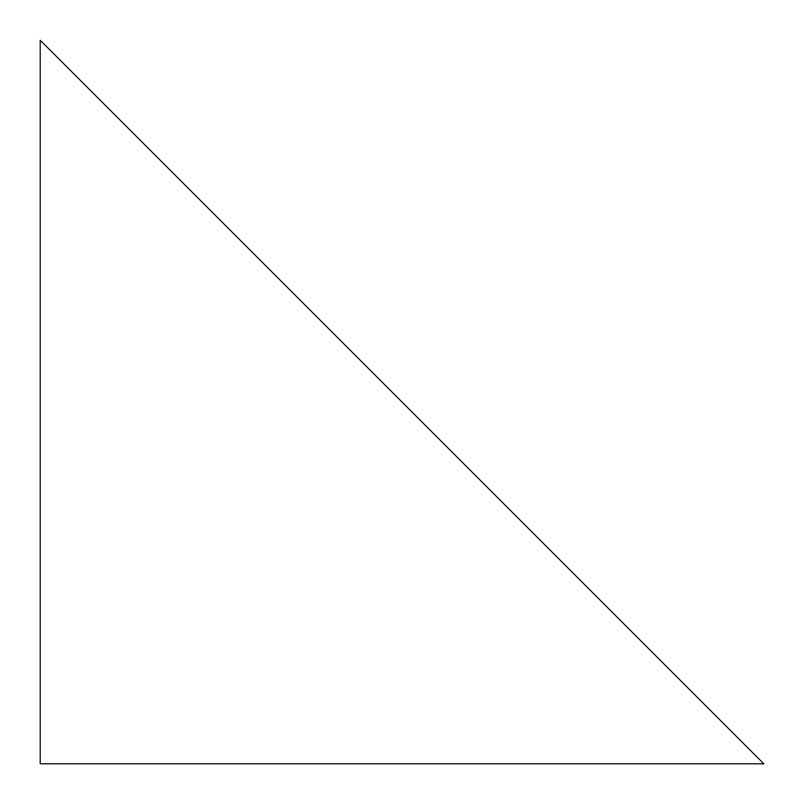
<?xml version="1.0" encoding="UTF-8"?>
<svg xmlns="http://www.w3.org/2000/svg" width="804" height="804" viewBox="0 0 804 804"><rect width="100%" height="100%" fill="white"/><g stroke="black" fill="none" stroke-linecap="round" stroke-linejoin="round"><path stroke-width="1.21" d="M763.8 763.8L40.2 763.8L40.2 40.2L763.8 763.8"/></g></svg>
